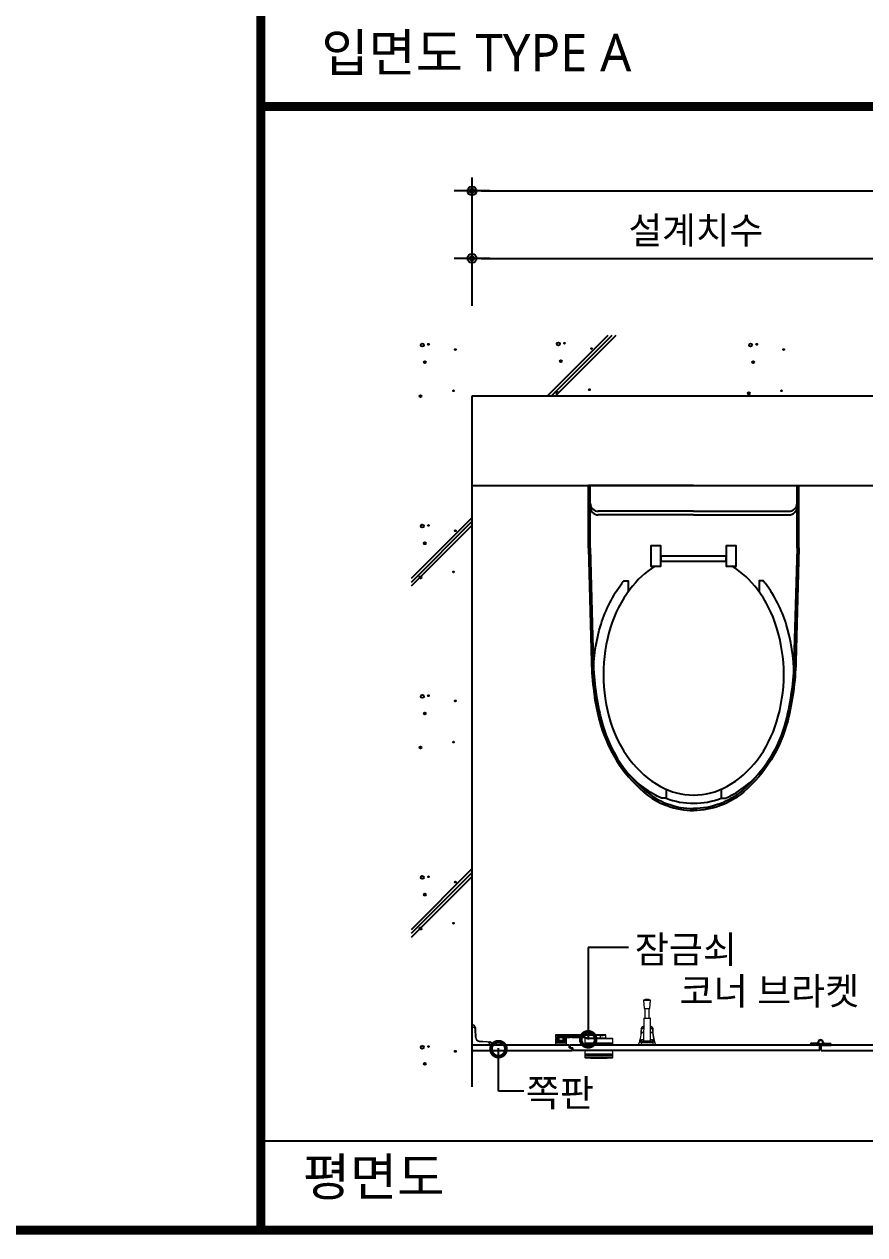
# Model space of a CAD drawing. Extents: x -256 to 8104, y -176 to 5714.
# Drawn here: x 2220 to 3159, y 2764 to 4116 of the extents above; entities that cross this region are included whole.
import ezdxf
from ezdxf.enums import TextEntityAlignment as Align

# ---------------------------------------------------------------- set-up
doc = ezdxf.new("R2010")
doc.units = 0
doc.header["$LTSCALE"] = 30
doc.layers.get('0').update_dxf_attribs({"linetype": 'CONTINUOUS'})
doc.layers.get('DEFPOINTS').update_dxf_attribs({"linetype": 'CONTINUOUS'})
for name, color, linetype in [('0_toilet', 6, 'CONTINUOUS'), ('DIM', 7, 'CONTINUOUS'), ('HAT', 8, 'CONTINUOUS'), ('TIT', 3, 'CONTINUOUS'), ('경첩', 4, 'CONTINUOUS'), ('문자', 3, 'CONTINUOUS'), ('부자재', 4, 'CONTINUOUS'), ('옷걸이', 4, 'CONTINUOUS'), ('잠금쇠(회전형)', 4, 'CONTINUOUS'), ('치수', 1, 'CONTINUOUS'), ('해치', 8, 'CONTINUOUS')]:
    doc.layers.add(name, color=color, linetype=linetype)
doc.styles.add('돋움', font='malgun.ttf')
doc.dimstyles.new('10', dxfattribs={"dimscale": 10, "dimtxt": 3, "dimasz": 1, "dimexe": 1.5, "dimexo": 2, "dimgap": 1, "dimtad": 1, "dimdec": 0, "dimlunit": 6, "dimtxsty": '돋움', "dimblk": 'DIMDOT', "dimcen": -1, "dimdle": 1.5, "dimclrt": 3, "dimazin": 3, "dimtfac": 1, "dimtdec": 0, "dimtix": 1, "dimtmove": 2, "dimatfit": 3, "dimldrblk": 'DIMDOT', "dimarcsym": 0})

# ---------------------------------------------------------------- blocks, each defined once
blk = doc.blocks.new('_DOTSMALL')
at = {"color": 0, "linetype": 'ByBlock', "const_width": 0.5}
blk.add_lwpolyline([(-0.0625, 0, 1), (0.0625, 0, 1)], format="xyb", close=True, dxfattribs=at)
blk = doc.blocks.new('A$C63EC304E')
at = {"layer": '치수', "color": 1, "xscale": 2.5, "yscale": 2.5, "zscale": 2.5, "rotation": 234.3098741996962}
blk.add_blockref('_DOTSMALL', (0.31, 0.31), dxfattribs=at)
blk = doc.blocks.new('A$C2BC9653E')
at = {"layer": '치수', "xscale": 0.3333333333333333, "yscale": 0.3333333333333333, "zscale": 0.3333333333333333}
blk.add_blockref('A$C63EC304E', (0, 0), dxfattribs=at)
blk = doc.blocks.new('A$C7FC71301')
at = {"layer": '치수', "rotation": 180}
blk.add_blockref('A$C2BC9653E', (0.208, 0.208), dxfattribs=at)
blk = doc.blocks.new('A$C4A20372B')
at = {"layer": '치수'}
blk.add_blockref('A$C7FC71301', (0, 0), dxfattribs=at)
blk = doc.blocks.new('A$C566469F5')
at = {"layer": '치수'}
blk.add_blockref('A$C4A20372B', (0, 0), dxfattribs=at)
blk = doc.blocks.new('A$C7E317CD4')
at = {"layer": '해치', "xscale": 2, "yscale": 2, "zscale": 2}
blk.add_blockref('A$C566469F5', (0, 0), dxfattribs=at)
blk = doc.blocks.new('A$C601D7F27')
at = {"layer": '치수'}
blk.add_blockref('A$C7E317CD4', (0, 0), dxfattribs=at)
blk = doc.blocks.new('A$C38802C08')
at = {"layer": '치수'}
blk.add_blockref('A$C601D7F27', (0, 0), dxfattribs=at)
blk = doc.blocks.new('DIMDOT')
at = {"linetype": 'Continuous'}
blk.add_line((-2, 0), (2, 0), dxfattribs=at)
for radius in [0.5, 0.25]:
    blk.add_circle((0, 0), radius, dxfattribs=at)
blk = doc.blocks.new('*D536')
at = {"layer": 'DEFPOINTS', "color": 0}
for p in [(202693.7, 4143.7), (201193.7, 3995.2), (202693.7, 3995.2)]:
    blk.add_point(p, dxfattribs=at)
at = {"layer": 'DIM', "color": 0, "lineweight": -2, "ltscale": 10}
for p, q in [((201193.7, 4015.2), (201193.7, 4158.7)), ((202693.7, 4015.2), (202693.7, 4158.7)), ((201203.7, 4143.7), (202683.7, 4143.7))]:
    blk.add_line(p, q, dxfattribs=at)
at = {"layer": 'DIM', "color": 0, "lineweight": -2, "xscale": 10, "yscale": 10, "zscale": 10, "rotation": 180}
blk.add_blockref('DIMDOT', (201193.7, 4143.7), dxfattribs=at)
at = {"layer": 'DIM', "color": 0, "lineweight": -2, "xscale": 10, "yscale": 10, "zscale": 10}
blk.add_blockref('DIMDOT', (202693.7, 4143.7), dxfattribs=at)
at = {"layer": 'DIM', "color": 3, "insert": (201943.7, 4173.3), "char_height": 30, "attachment_point": 5, "style": '돋움'}
blk.add_mtext('설계치수', dxfattribs=at)
blk = doc.blocks.new('*D538')
at = {"layer": 'DEFPOINTS', "color": 0}
for p in [(201693.7, 4068.3), (201193.7, 3995.2), (201693.7, 3995.2)]:
    blk.add_point(p, dxfattribs=at)
at = {"layer": 'DIM', "color": 0, "lineweight": -2, "ltscale": 10}
for p, q in [((201193.7, 4015.2), (201193.7, 4083.3)), ((201693.7, 4015.2), (201693.7, 4083.3)), ((201203.7, 4068.3), (201683.7, 4068.3))]:
    blk.add_line(p, q, dxfattribs=at)
at = {"layer": 'DIM', "color": 0, "lineweight": -2, "xscale": 10, "yscale": 10, "zscale": 10, "rotation": 180}
blk.add_blockref('DIMDOT', (201193.7, 4068.3), dxfattribs=at)
at = {"layer": 'DIM', "color": 0, "lineweight": -2, "xscale": 10, "yscale": 10, "zscale": 10}
blk.add_blockref('DIMDOT', (201693.7, 4068.3), dxfattribs=at)
at = {"layer": 'DIM', "color": 3, "insert": (201443.7, 4098), "char_height": 30, "attachment_point": 5, "style": '돋움'}
blk.add_mtext('설계치수', dxfattribs=at)
blk = doc.blocks.new('A$C10E41893')
at = {"layer": '부자재'}
for p, q in [((6.5, 0), (6.5, 196)), ((123.3, 196), (6.5, 196)), ((123.3, 192.5), (6.5, 192.5)), ((54.8, 0), (54.8, 177.5)), ((61.4, 0), (61.4, 177.5)), ((6.5, 0), (6.5, -196)), ((54.8, 0), (54.8, -177.5)), ((61.4, 0), (61.4, -177.5)), ((123.3, -192.5), (6.5, -192.5)), ((123.3, -196), (6.5, -196))]:
    blk.add_line(p, q, dxfattribs=at)
for points in [[(122.7, 196, -0.012538), (123.3, 196), (334.6, 190.3, -0.055395), (444.7, 175.1, -0.154276), (576.9, 93.3, -0.179504), (611.5, 0, -0.179504)], [(122.8, 192.5, -0.012538), (123.2, 192.5), (334.5, 186.8, -0.055395), (443.8, 171.7, -0.154276), (574.3, 91, -0.179504), (608, 0, -0.179504)], [(572, 51.4), (588.8, 51.4), (588.8, 59.6, 0.021185), (583.3, 70.7, 0.106084), (528.4, 133.7, 0.085733), (452.6, 172.4, 0.075373), (358.7, 186.6, 0.075373), (264.8, 172.4, 0.085733), (189, 133.7, 0.007337), (184.4, 130.1), (184.4, 122), (204.7, 122)], [(156.7, -72, 0.089162), (200.2, -118.7, 0.085733), (270.3, -154.5, 0.075373), (358.7, -167.9, 0.075373), (447.1, -154.5, 0.085733), (517.2, -118.7, 0.106084), (567, -61.6, 0.126931), (582.8, 0, 0.126931), (567, 61.6, 0.106084), (517.2, 118.7, 0.085733), (447.1, 154.5, 0.075373), (358.7, 167.9, 0.075373), (270.3, 154.5, 0.085733), (200.2, 118.7, 0.089162), (156.7, 72)], [(588.8, -51.4, 0.090214), (598.2, 0, 0.090214), (588.8, 51.4, 0.106084)], [(122.7, -196, 0.012538), (123.3, -196), (334.6, -190.3, 0.055395), (444.7, -175.1, 0.154276), (576.9, -93.3, 0.179504), (611.5, 0, 0.179504)], [(122.8, -192.5, 0.012538), (123.2, -192.5), (334.5, -186.8, 0.055395), (443.8, -171.7, 0.154276), (574.3, -91, 0.179504), (608, 0, 0.179504)], [(572, -51.4), (588.8, -51.4), (588.8, -59.6, -0.021185), (583.3, -70.7, -0.106084), (528.4, -133.7, -0.085733), (452.6, -172.4, -0.075373), (358.7, -186.6, -0.075373), (264.8, -172.4, -0.085733), (189, -133.7, -0.007337), (184.4, -130.1), (184.4, -122), (204.7, -122)]]:
    blk.add_lwpolyline(points, format="xyb", dxfattribs=at)
blk.add_lwpolyline([(138, -60.8), (119.3, -60.8), (119.3, -79.5), (156.7, -79.5), (156.7, -60.8), (138, -60.8), (147.3, -60.8), (147.3, 60.8), (138, 60.8), (156.7, 60.8), (156.7, 79.5), (119.3, 79.5), (119.3, 60.8), (138, 60.8), (138, -60.8), (119.3, -60.8)], dxfattribs=at)
for centre, start, end in [((39.8, 177.5), 0, 90), ((46.4, 177.5), 0, 90), ((39.8, -177.5), 270, 0), ((46.4, -177.5), 270, 0)]:
    blk.add_arc(centre, 15, start, end, dxfattribs=at)
blk = doc.blocks.new('BASIC_20', base_point=(198473.5, 213.7))
for p, q in [((201193.7, 3143), (201193.7, 3914.8)), ((201193.7, 3914.8), (202693.7, 3914.8)), ((201193.7, 3814.8), (202693.7, 3814.8))]:
    blk.add_line(p, q)
at = {"color": 8}
blk.add_line((200957.6, 3083), (202920.2, 3083), dxfattribs=at)
at = {"color": 8, "const_width": 10}
for points in [[(200957.6, 2983), (200957.6, 5752.1)], [(200957.6, 4237.9), (204305.4, 4237.9)], [(198520.9, 2983), (204305.4, 2983)]]:
    blk.add_lwpolyline(points, dxfattribs=at)
at = {"layer": '0_toilet'}
for p, q in [((201302.6, 3189.8), (201193.7, 3189.8)), ((201193.7, 3183.8), (201305.6, 3183.8)), ((201302.6, 3186.8), (201302.6, 3189.8)), ((201302.6, 3186.8), (201306.3, 3186.8)), ((201582.2, 3189.8), (201303.3, 3189.8)), ((201303.3, 3186.8), (201303.3, 3189.8)), ((201305.6, 3183.8), (201305.6, 3186.8)), ((201306.3, 3183.8), (201306.3, 3186.8)), ((201582.2, 3183.8), (201306.3, 3183.8)), ((201582.2, 3183.8), (201582.2, 3189.8)), ((201807.6, 3189.8), (201583.7, 3189.8)), ((201583.7, 3183.8), (201583.7, 3189.8)), ((201583.7, 3183.8), (201810.6, 3183.8))]:
    blk.add_line(p, q, dxfattribs=at)
at = {"layer": '경첩', "color": 4, "linetype": 'Continuous', "lineweight": 15}
for p, q in [((201193.7, 3212.3), (201194.8, 3212.3)), ((201193.7, 3212), (201193.7, 3212.3)), ((201193.7, 3209.9), (201193.7, 3212)), ((201194.8, 3212), (201193.7, 3212)), ((201194.9, 3209.9), (201193.7, 3209.9)), ((201193.7, 3209.8), (201195, 3209.8)), ((201193.7, 3209.5), (201193.7, 3209.8)), ((201195, 3209.5), (201193.7, 3209.5)), ((201193.7, 3209.5), (201193.7, 3191.3)), ((201194.8, 3212), (201194.8, 3212.3)), ((201194.9, 3209.8), (201194.9, 3209.9)), ((201195, 3209.8), (201195, 3209.5)), ((201197, 3208.6), (201196.9, 3210)), ((201197.5, 3198.6), (201197, 3207.5)), ((201197.2, 3210), (201197.3, 3207.5)), ((201197.4, 3209.5), (201197.2, 3209.4)), ((201197.5, 3208.9), (201197.2, 3208.7)), ((201197.3, 3207.5), (201197.7, 3198.6)), ((201197.6, 3206.2), (201197.4, 3206)), ((201197.6, 3205.6), (201197.4, 3205.3)), ((201197.7, 3205.2), (201197.4, 3205)), ((201197.5, 3208.9), (201197.6, 3206.2)), ((201197.7, 3204.6), (201197.5, 3204.3)), ((201197.7, 3204.2), (201197.5, 3204)), ((201197.7, 3205.2), (201197.7, 3204.6)), ((201197.7, 3204.2), (201197.8, 3201.3)), ((201197.8, 3201.3), (201197.6, 3201.1)), ((201197.8, 3201.3), (201197.6, 3201.1)), ((201197.9, 3200.9), (201197.6, 3200.7)), ((201197.9, 3200.7), (201197.6, 3200.4)), ((201197.9, 3199.8), (201197.7, 3199.5)), ((201197.9, 3199.7), (201197.7, 3199.4)), ((201197.9, 3199.3), (201197.7, 3199.1)), ((201197.9, 3199.2), (201197.7, 3199)), ((201197.8, 3201.3), (201197.9, 3200.9)), ((201198, 3198.3), (201197.8, 3198.1)), ((201198, 3198.1), (201197.8, 3197.9)), ((201197.9, 3200.7), (201197.9, 3199.8)), ((201197.9, 3199.8), (201197.9, 3199.7)), ((201197.9, 3199.7), (201197.9, 3199.3)), ((201197.9, 3199.3), (201197.9, 3199.2)), ((201197.9, 3199.2), (201198, 3198.6)), ((201197.9, 3197.5), (201198.1, 3197.7)), ((201198.1, 3197.7), (201197.9, 3197.5)), ((201198.2, 3197.2), (201198.1, 3197)), ((201198.4, 3196.8), (201198.2, 3196.6)), ((201198.5, 3196.6), (201198.3, 3196.4)), ((201198.8, 3196.1), (201198.6, 3195.9)), ((201198.9, 3195.9), (201198.8, 3195.7)), ((201200, 3194.9), (201199.9, 3194.7)), ((201200.2, 3194.7), (201200.1, 3194.6)), ((201200.7, 3194.5), (201200.5, 3194.3)), ((201201, 3194.4), (201200.8, 3194.2)), ((201201.5, 3194.2), (201201.3, 3194)), ((201202.5, 3194.1), (201202.7, 3194)), ((201202.7, 3194), (201202.5, 3193.8)), ((201202.5, 3193.8), (201211.5, 3193.4)), ((201211.4, 3193.1), (201202.5, 3193.6)), ((201202.7, 3194), (201204.1, 3194)), ((201204.1, 3194), (201203.8, 3193.7)), ((201204.8, 3193.9), (201204.5, 3193.7)), ((201205.1, 3193.9), (201204.9, 3193.7)), ((201205.8, 3193.9), (201205.5, 3193.7)), ((201205.8, 3193.9), (201208.5, 3193.8)), ((201208.5, 3193.8), (201208.2, 3193.5)), ((201209.1, 3193.7), (201208.9, 3193.5)), ((201209.5, 3193.7), (201209.2, 3193.5)), ((201210.2, 3193.7), (201209.9, 3193.5)), ((201210.2, 3193.7), (201213.4, 3193.5)), ((201211.5, 3193.4), (201214, 3193.3)), ((201213.9, 3193), (201212.5, 3193.1)), ((201213.5, 3193.5), (201213.3, 3193.3)), ((201213.5, 3193.5), (201213.4, 3193.5)), ((201213.4, 3189.8), (201213.4, 3191)), ((201213.7, 3191), (201213.4, 3191)), ((201213.8, 3191), (201213.7, 3191)), ((201213.7, 3191), (201213.7, 3189.8)), ((201213.8, 3189.8), (201213.8, 3191)), ((201215.9, 3189.8), (201215.9, 3190.9)), ((201215.9, 3190.9), (201216.2, 3190.9)), ((201216.2, 3190.9), (201216.2, 3189.8)), ((201195.2, 3189.8), (201213.4, 3189.8)), ((201213.7, 3189.8), (201213.4, 3189.8)), ((201215.9, 3189.8), (201213.8, 3189.8)), ((201216.2, 3189.8), (201215.9, 3189.8))]:
    blk.add_line(p, q, dxfattribs=at)
at = {"layer": '경첩', "color": 4, "linetype": 'Continuous', "lineweight": 15, "flags": 128}
for points in [[(201196.9, 3210), (201197, 3210), (201197, 3210), (201197.1, 3210), (201197.1, 3210), (201197.1, 3210), (201197.2, 3210), (201197.2, 3210), (201197.2, 3210)], [(201197.3, 3207.5), (201197.3, 3207.5), (201197.3, 3207.5), (201197.3, 3207.5), (201197.2, 3207.5), (201197.2, 3207.5), (201197.1, 3207.5), (201197.1, 3207.5), (201197, 3207.5)], [(201197.5, 3209.5), (201197.4, 3209.5), (201197.4, 3209.5), (201197.4, 3209.5), (201197.4, 3209.5), (201197.4, 3209.5), (201197.4, 3209.5), (201197.4, 3209.5), (201197.4, 3209.5)], [(201197.5, 3209.5), (201197.5, 3209.3), (201197.5, 3209.2), (201197.5, 3209.1), (201197.5, 3208.9)], [(201197.6, 3206.2), (201197.6, 3206.1), (201197.6, 3206), (201197.6, 3205.9), (201197.6, 3205.8), (201197.6, 3205.7), (201197.6, 3205.6), (201197.6, 3205.6), (201197.6, 3205.6)], [(201197.7, 3198.6), (201197.7, 3198.6), (201197.7, 3198.6), (201197.7, 3198.6), (201197.6, 3198.6), (201197.6, 3198.6), (201197.6, 3198.6), (201197.5, 3198.6), (201197.5, 3198.6)], [(201197.8, 3201.3), (201197.8, 3201.3), (201197.8, 3201.3)], [(201197.9, 3200.9), (201197.9, 3200.8), (201197.9, 3200.8), (201197.9, 3200.7)], [(201198, 3198.3), (201198, 3198.1), (201198, 3198.1)], [(201198.1, 3197.7), (201198.1, 3197.7), (201198.1, 3197.7)], [(201202.5, 3193.8), (201202.5, 3193.8), (201202.5, 3193.8), (201202.5, 3193.8), (201202.5, 3193.7), (201202.5, 3193.7), (201202.5, 3193.6), (201202.5, 3193.6), (201202.5, 3193.6)], [(201204.1, 3194), (201204.2, 3194), (201204.3, 3194), (201204.5, 3194), (201204.6, 3194), (201204.6, 3194), (201204.7, 3193.9), (201204.7, 3193.9), (201204.8, 3193.9)], [(201205.1, 3193.9), (201205.1, 3193.9), (201205.1, 3193.9), (201205.2, 3193.9), (201205.3, 3193.9), (201205.4, 3193.9), (201205.5, 3193.9), (201205.6, 3193.9), (201205.8, 3193.9)], [(201208.5, 3193.8), (201208.6, 3193.8), (201208.7, 3193.8), (201208.8, 3193.8), (201208.9, 3193.8), (201209, 3193.7), (201209.1, 3193.7), (201209.1, 3193.7), (201209.1, 3193.7), (201209.1, 3193.7)], [(201209.5, 3193.7), (201209.5, 3193.7), (201209.5, 3193.7), (201209.6, 3193.7), (201209.7, 3193.7), (201209.8, 3193.7), (201209.9, 3193.7), (201210, 3193.7), (201210.2, 3193.7)], [(201211.5, 3193.4), (201211.5, 3193.4), (201211.5, 3193.4), (201211.5, 3193.3), (201211.5, 3193.3), (201211.4, 3193.3), (201211.4, 3193.2), (201211.4, 3193.2), (201211.4, 3193.1)], [(201213.9, 3193), (201213.9, 3193.1), (201213.9, 3193.1), (201213.9, 3193.2), (201214, 3193.2), (201214, 3193.2), (201214, 3193.2), (201214, 3193.3), (201214, 3193.3)]]:
    blk.add_lwpolyline(points, dxfattribs=at)
at = {"layer": '경첩', "color": 4, "linetype": 'Continuous', "lineweight": 15}
for centre, radius, start, end in [((201194.8, 3209.9), 2.35, 2.6983, 90), ((201194.8, 3209.9), 2.1, 2.6983, 90), ((201195, 3207.4), 2.35, 2.6983, 90), ((201195, 3207.4), 2.1, 2.6983, 90), ((201195.2, 3191.3), 1.5, 180, 270), ((201202.7, 3198.8), 5.25, 182.6983, 267.3017), ((201202.7, 3198.8), 5, 182.6983, 267.3017), ((201202.7, 3198.8), 4.75, 182.6983, 185.9088), ((201202.7, 3198.8), 4.75, 188.6056, 193.1623), ((201202.7, 3198.8), 4.75, 193.2431, 199.766), ((201202.7, 3198.8), 4.75, 199.766, 204.9948), ((201202.7, 3198.8), 4.75, 208.1736, 214.3849), ((201202.7, 3198.8), 4.75, 214.3855, 217.4388), ((201202.7, 3198.8), 4.75, 217.4392, 235.6151), ((201202.7, 3198.8), 4.75, 235.6142, 238.7009), ((201202.7, 3198.8), 4.75, 238.7002, 245.0052), ((201202.7, 3198.8), 4.75, 248.2494, 255.0002), ((201202.7, 3198.8), 4.75, 255, 267.3017), ((201211.3, 3191), 2.1, 0, 87.3017), ((201211.3, 3191), 2.35, 0, 87.3017), ((201213.8, 3190.9), 2.1, 0, 87.3017), ((201213.8, 3190.9), 2.35, 0, 87.3017)]:
    blk.add_arc(centre, radius, start, end, dxfattribs=at)
at = {"layer": '부자재'}
for p, q in [((201571.5, 3190.7), (201571.5, 3189.8)), ((201579.2, 3191.9), (201572, 3191.4)), ((201572.8, 3190.9), (201572.8, 3189.8)), ((201586, 3191.9), (201594.1, 3191.4)), ((201593.4, 3190.9), (201593.4, 3189.8)), ((201594.7, 3190.7), (201594.7, 3189.8)), ((201582.2, 3189.8), (201571.5, 3189.8)), ((201583, 3190.3), (201583, 3189.5)), ((201583.2, 3189.5), (201583, 3189.5)), ((201583.2, 3190.3), (201583.2, 3189.5)), ((201583.7, 3189.8), (201594.7, 3189.8)), ((201583.7, 3189.8), (201583.7, 3189.8))]:
    blk.add_line(p, q, dxfattribs=at)
at = {"layer": '부자재', "color": 1}
blk.add_circle((201583.1, 3193), 2.34, dxfattribs=at)
at = {"layer": '부자재'}
for centre, radius, start, end in [((201572.2, 3190.7), 0.7, 101.7765, 181.6712), ((201573.6, 3190.6), 0.884, 113.4077, 164.5497), ((201579.2, 3193.2), 1.29, 272.9231, 352.4724), ((201583.1, 3193), 2.62, 270, 180), ((201583.4, 3188.8), 1.65, 102.5267, 141.5475), ((201582.7, 3188.8), 1.65, 43.1003, 77.4733), ((201583.2, 3192.6), 2.86, 280.084, 345.9792), ((201587, 3193.2), 1.29, 187.5276, 267.0769), ((201592.6, 3190.6), 0.884, 15.4503, 67.3004), ((201594, 3190.7), 0.7, 358.3288, 78.2235)]:
    blk.add_arc(centre, radius, start, end, dxfattribs=at)
at = {"layer": '옷걸이', "lineweight": 15}
for p, q in [((201385.2, 3240.1), (201385.9, 3230.6)), ((201385.2, 3240.1), (201393.2, 3240.1)), ((201392.4, 3230.6), (201393.2, 3240.1)), ((201385.4, 3219.5), (201385.2, 3194.3)), ((201392.9, 3219.5), (201385.4, 3219.5)), ((201385.7, 3219.8), (201389.2, 3219.8)), ((201385.9, 3230.6), (201392.4, 3230.6)), ((201386.7, 3230.6), (201386.7, 3219.8)), ((201389.2, 3219.8), (201392.7, 3219.8)), ((201391.7, 3219.8), (201391.7, 3230.6)), ((201393.2, 3194.3), (201392.9, 3219.5)), ((201382.9, 3204.1), (201385.3, 3204.1)), ((201385.4, 3210.4), (201385.3, 3210.4)), ((201385.3, 3210.4), (201385.3, 3210.3)), ((201385.4, 3210.3), (201385.3, 3210.3)), ((201385.3, 3208.8), (201385.3, 3208.4)), ((201385.3, 3208.8), (201385.4, 3208.8)), ((201385.3, 3208.4), (201385.3, 3208.4)), ((201393.1, 3210.4), (201393, 3210.4)), ((201393.1, 3210.3), (201393, 3210.3)), ((201393, 3208.8), (201393.1, 3208.8)), ((201393.1, 3208.4), (201393, 3208.4)), ((201393.1, 3210.4), (201393.1, 3210.3)), ((201393.1, 3208.8), (201393.1, 3208.4)), ((201393.1, 3204.1), (201395.5, 3204.1)), ((201379.7, 3189.8), (201380.5, 3192.3)), ((201380.5, 3192.3), (201380.5, 3192.4)), ((201380.5, 3192.3), (201380.5, 3192.3)), ((201381.5, 3193.1), (201381.4, 3193.1)), ((201382.9, 3195.2), (201381.5, 3195.2)), ((201382.9, 3195.2), (201381.5, 3195.2)), ((201381.5, 3193), (201381.5, 3193)), ((201396.9, 3193), (201381.5, 3193)), ((201382.9, 3192.3), (201382.1, 3189.8)), ((201385.3, 3203.3), (201382.9, 3203.3)), ((201382.9, 3194.6), (201382.9, 3195.2)), ((201382.9, 3192.3), (201382.9, 3193)), ((201382.9, 3193), (201395.5, 3193)), ((201395.5, 3192.3), (201382.9, 3192.3)), ((201394, 3194.3), (201384.4, 3194.3)), ((201395.5, 3203.3), (201393.1, 3203.3)), ((201395.4, 3195.2), (201395.5, 3194.6)), ((201396.9, 3195.2), (201395.5, 3195.2)), ((201396.9, 3195.2), (201395.5, 3195.2)), ((201395.5, 3192.3), (201395.5, 3193)), ((201396.3, 3189.8), (201395.5, 3192.3)), ((201397, 3193.1), (201396.9, 3193.1)), ((201397, 3193.1), (201396.9, 3193.1)), ((201396.9, 3193), (201396.9, 3193)), ((201397.8, 3192.4), (201397.8, 3192.3)), ((201397.8, 3192.3), (201397.9, 3192.3)), ((201397.9, 3192.3), (201398.7, 3189.8)), ((201382.1, 3189.8), (201379.7, 3189.8)), ((201396.3, 3189.8), (201382.1, 3189.8)), ((201398.7, 3189.8), (201396.3, 3189.8))]:
    blk.add_line(p, q, dxfattribs=at)
at = {"layer": '옷걸이', "lineweight": 15, "flags": 128}
for points in [[(201385.3, 3210.4), (201385.2, 3210.4), (201384.9, 3210.4), (201384.6, 3210.3), (201384.2, 3210.3), (201383.9, 3210.2), (201383.7, 3210), (201383.4, 3209.9), (201383.2, 3209.7), (201383, 3209.5), (201382.9, 3209.3), (201382.8, 3209), (201382.8, 3208.8), (201382.8, 3208.8)], [(201385.3, 3210.3), (201384.8, 3210.3), (201384.4, 3210.2), (201384.1, 3210.1), (201383.7, 3210), (201383.4, 3209.8), (201383.1, 3209.6), (201383, 3209.3), (201382.8, 3209.1), (201382.8, 3208.7), (201382.8, 3208.7)], [(201382.8, 3207.2), (201382.8, 3207.5), (201382.9, 3207.7), (201383.1, 3208), (201383.3, 3208.2), (201383.6, 3208.4), (201384, 3208.5), (201384.3, 3208.7), (201384.7, 3208.7), (201385.3, 3208.8)], [(201385.3, 3208.4), (201384.8, 3208.4), (201384.4, 3208.3), (201384.1, 3208.2), (201383.8, 3208.1), (201383.5, 3207.9), (201383.3, 3207.7), (201383.2, 3207.5), (201383.1, 3207.2), (201383, 3207)], [(201395.6, 3208.7), (201395.6, 3208.7), (201395.6, 3208.9), (201395.5, 3209.2), (201395.4, 3209.4), (201395.3, 3209.6), (201395.1, 3209.8), (201394.9, 3209.9), (201394.6, 3210.1), (201394.3, 3210.2), (201394, 3210.3), (201393.7, 3210.4), (201393.4, 3210.4), (201393.1, 3210.4)], [(201395.6, 3208.7), (201395.6, 3209), (201395.5, 3209.2), (201395.3, 3209.5), (201395.1, 3209.7), (201394.8, 3209.9), (201394.5, 3210.1), (201394.1, 3210.2), (201393.7, 3210.3), (201393.2, 3210.3), (201393.1, 3210.3)], [(201393.1, 3208.8), (201393.5, 3208.8), (201393.9, 3208.7), (201394.3, 3208.6), (201394.7, 3208.4), (201395, 3208.2), (201395.2, 3208), (201395.4, 3207.8), (201395.6, 3207.5), (201395.6, 3207.2)], [(201395.4, 3207), (201395.3, 3207.3), (201395.2, 3207.5), (201395, 3207.8), (201394.8, 3208), (201394.5, 3208.1), (201394.2, 3208.3), (201393.9, 3208.4), (201393.5, 3208.4), (201393.1, 3208.4)], [(201381.3, 3195), (201381.3, 3195), (201381.3, 3195)], [(201381.5, 3193.1), (201381.4, 3193.1), (201381.4, 3193.1)], [(201381.5, 3195.2), (201381.5, 3195.2), (201381.5, 3195.2)], [(201381.5, 3193.1), (201381.5, 3193.1), (201381.5, 3193)], [(201381.5, 3193.1), (201381.5, 3193.1), (201381.5, 3193.1)], [(201382.6, 3203.3), (201382.6, 3203.3), (201382.6, 3203.3), (201382.7, 3203.3), (201382.7, 3203.3), (201382.7, 3203.3), (201382.8, 3203.3), (201382.8, 3203.3), (201382.9, 3203.3)], [(201383.7, 3193.1), (201383.3, 3193.1), (201383, 3193.1), (201383, 3193.1), (201383.1, 3193.2), (201383.3, 3193.2), (201383.5, 3193.2)], [(201385.2, 3195.6), (201384.6, 3195.5), (201383.4, 3195.5)], [(201395, 3195.5), (201393.4, 3195.6), (201393.2, 3195.6)], [(201394.9, 3193.2), (201395.2, 3193.2), (201395.4, 3193.2), (201395.4, 3193.1), (201395.2, 3193.1), (201394.9, 3193.1), (201394.4, 3193.1)], [(201395.8, 3203.3), (201395.8, 3203.3), (201395.8, 3203.3), (201395.7, 3203.3), (201395.7, 3203.3), (201395.7, 3203.3), (201395.6, 3203.3), (201395.6, 3203.3), (201395.5, 3203.3)], [(201396.9, 3193), (201396.9, 3193.1), (201396.9, 3193.1)], [(201396.9, 3193.1), (201396.9, 3193.1), (201396.9, 3193.1)]]:
    blk.add_lwpolyline(points, dxfattribs=at)
at = {"layer": '옷걸이', "lineweight": 15}
for centre, radius, start, end in [((201389.2, 3229.8), 11, 68.7607, 111.2393), ((201385.7, 3219.5), 0.25, 90, 179.5), ((201392.7, 3219.5), 0.25, 0.5, 90), ((201330, 3207.5), 52.8, 355.4136, 356.451), ((201330, 3207.5), 52.8, 356.4511, 359.6096), ((201382.9, 3204.3), 0.23, 185.4574, 275.1888), ((201330, 3207.5), 52.8, 359.6096, 1.2369), ((201383, 3207.2), 0.227, 188.2087, 276.392), ((201330, 3207.4), 53, 356.4511, 359.6096), ((201349, 3206.7), 34.1, 354.2736, 355.5668), ((201330, 3209.2), 55.3, 359.6189, 1.2073), ((201448.4, 3209.2), 55.3, 178.7927, 180.3811), ((201395.4, 3207.2), 0.227, 263.608, 351.7913), ((201448.4, 3207.4), 53, 180.3904, 183.5489), ((201395.5, 3204.3), 0.23, 264.8112, 354.5426), ((201429.4, 3206.7), 34.1, 184.4333, 185.7264), ((201448.4, 3207.5), 52.8, 178.7631, 180.3904), ((201448.4, 3207.5), 52.8, 180.3904, 183.5489), ((201448.4, 3207.5), 52.8, 183.5489, 184.5865), ((201331.3, 3207.2), 51.5, 343.2376, 346.2577), ((201381.6, 3192), 1.17, 101.397, 160.6752), ((201381.5, 3192), 1, 89.9937, 161.8081), ((201331.6, 3207.4), 51.3, 343.5226, 346.2377), ((201330, 3207.5), 52.8, 346.2317, 355.4136), ((201381.5, 3194.9), 0.25, 90.2728, 166.2395), ((201381.5, 3194.9), 0.247, 89.2585, 165.9158), ((201381, 3195.3), 2.24, 284.8265, 3.5932), ((201381.1, 3194.9), 1.81, 282.0607, 352.5143), ((201330, 3207.5), 53, 346.5097, 355.4136), ((201383.2, 3195.2), 0.248, 89.5881, 179.723), ((201383.3, 3195.1), 0.376, 79.9393, 150.5456), ((201383.3, 3195.2), 0.307, 84.7786, 118.9817), ((201383, 3194.6), 1.43, 284.1057, 346.9245), ((201389.3, 3594.2), 401.1, 269.1968, 270.7316), ((201395.4, 3194.6), 1.44, 193.1186, 255.9655), ((201395.1, 3195.1), 0.4, 32.0092, 97.8083), ((201395.1, 3195.2), 0.271, 58.6344, 97.6053), ((201397.4, 3195.3), 2.24, 176.3909, 255.1894), ((201395.2, 3195.2), 0.248, 0.277, 90.4119), ((201448.4, 3207.5), 53, 184.5864, 193.4903), ((201397.3, 3194.9), 1.8, 186.7864, 258.2605), ((201448.4, 3207.5), 52.8, 184.5864, 193.7683), ((201396.9, 3194.9), 0.25, 13.7617, 89.4531), ((201396.9, 3194.9), 0.247, 14.0842, 90.7415), ((201446.6, 3207.3), 51.2, 193.7584, 196.469), ((201396.9, 3192), 1, 18.1919, 90.0063), ((201396.8, 3192), 1.16, 19.2937, 79.3942), ((201447.4, 3207.3), 51.7, 193.7493, 196.7564)]:
    blk.add_arc(centre, radius, start, end, dxfattribs=at)
at = {"layer": '잠금쇠(회전형)', "linetype": 'Continuous', "lineweight": 15}
for p, q in [((201286.8, 3200.9), (201286.8, 3198.4)), ((201286.8, 3198.4), (201290.1, 3198.4)), ((201286.8, 3196.8), (201286.8, 3189.8)), ((201287.2, 3196.8), (201286.8, 3196.8)), ((201287.2, 3191.8), (201287.2, 3196.8)), ((201287.2, 3196.8), (201287.7, 3196.8)), ((201298.9, 3191.8), (201287.2, 3191.8)), ((201289.2, 3201.4), (201287.3, 3201.4)), ((201287.3, 3197.3), (201287.7, 3197.3)), ((201287.7, 3196.8), (201287.7, 3197.3)), ((201287.7, 3197.3), (201289.6, 3197.3)), ((201287.7, 3196.8), (201287.7, 3192.2)), ((201289.6, 3196.8), (201287.7, 3196.8)), ((201287.7, 3192.2), (201287.8, 3192.3)), ((201287.8, 3196.3), (201289.6, 3196.3)), ((201287.8, 3192.3), (201287.8, 3196.3)), ((201288.3, 3195.8), (201287.8, 3196.3)), ((201287.8, 3192.3), (201287.9, 3192.3)), ((201287.9, 3192.3), (201298.2, 3192.3)), ((201288.3, 3195.8), (201288.3, 3192.3)), ((201289.6, 3195.8), (201288.3, 3195.8)), ((201288.8, 3194.8), (201288.8, 3193.3)), ((201296, 3194.8), (201288.8, 3194.8)), ((201288.8, 3193.3), (201296, 3193.3)), ((201289.1, 3195), (201295.8, 3195)), ((201295.8, 3193), (201289.1, 3193)), ((201289.6, 3196.8), (201289.6, 3197.3)), ((201289.6, 3197.3), (201290.6, 3197.3)), ((201289.6, 3196.3), (201289.6, 3196.8)), ((201290.1, 3196.8), (201289.6, 3196.8)), ((201289.6, 3196.3), (201289.6, 3195.8)), ((201289.6, 3196.3), (201290.1, 3196.3)), ((201290.6, 3195.8), (201289.6, 3195.8)), ((201290.1, 3198.4), (201290.1, 3198.4)), ((201290.1, 3196.8), (201290.1, 3196.3)), ((201290.6, 3196.8), (201290.1, 3196.8)), ((201290.1, 3196.3), (201290.6, 3196.3)), ((201290.6, 3197.9), (201290.6, 3195)), ((201315.6, 3201.2), (201293.1, 3201.2)), ((201315.6, 3201.2), (201293.1, 3201.2)), ((201293.1, 3201.2), (201293.1, 3201.2)), ((201293.1, 3200.9), (201337.1, 3200.9)), ((201293.1, 3200.4), (201293.1, 3200.9)), ((201293.1, 3200.4), (201293.1, 3198.9)), ((201337.1, 3200.4), (201293.1, 3200.4)), ((201319.5, 3198.9), (201293.1, 3198.9)), ((201295.6, 3195), (201295.6, 3197.9)), ((201295.6, 3197.3), (201296.6, 3197.3)), ((201296.1, 3196.8), (201295.6, 3196.8)), ((201295.6, 3196.3), (201296.1, 3196.3)), ((201296.6, 3195.8), (201295.6, 3195.8)), ((201295.8, 3195), (201297.1, 3195)), ((201297.1, 3193), (201295.8, 3193)), ((201297.3, 3194.8), (201296, 3194.8)), ((201296, 3193.3), (201297.3, 3193.3)), ((201296.1, 3198.4), (201303.3, 3198.4)), ((201296.6, 3196.8), (201296.1, 3196.8)), ((201296.1, 3196.3), (201296.1, 3196.8)), ((201296.1, 3196.3), (201296.6, 3196.3)), ((201296.6, 3197.3), (201296.6, 3196.8)), ((201296.6, 3197.3), (201298.4, 3197.3)), ((201298.4, 3196.8), (201296.6, 3196.8)), ((201296.6, 3196.8), (201296.6, 3196.3)), ((201296.6, 3196.3), (201298.3, 3196.3)), ((201296.6, 3196.3), (201296.6, 3195.8)), ((201297.8, 3195.8), (201296.6, 3195.8)), ((201297.3, 3193.3), (201297.3, 3194.8)), ((201298.3, 3196.3), (201297.8, 3195.8)), ((201297.8, 3192.3), (201297.8, 3195.8)), ((201298.2, 3192.3), (201298.3, 3192.3)), ((201298.3, 3196.3), (201298.3, 3192.3)), ((201298.3, 3192.3), (201298.4, 3192.2)), ((201298.4, 3197.3), (201298.4, 3196.8)), ((201298.4, 3197.3), (201298.8, 3197.3)), ((201298.4, 3192.2), (201298.4, 3196.8)), ((201298.4, 3196.8), (201298.9, 3196.8)), ((201298.9, 3196.8), (201298.9, 3191.8)), ((201299.3, 3196.8), (201298.9, 3196.8)), ((201299.3, 3189.8), (201299.3, 3196.8)), ((201305.3, 3198.4), (201318.3, 3198.4)), ((201315.6, 3201.2), (201315.6, 3201.2)), ((201318.3, 3198.4), (201318.3, 3198.4)), ((201342.8, 3201.4), (201319.5, 3201.4)), ((201319.8, 3196.8), (201319.8, 3191.9)), ((201350.8, 3191.9), (201319.8, 3191.9)), ((201319.8, 3191.8), (201319.8, 3190)), ((201319.8, 3191.8), (201350.8, 3191.8)), ((201321.1, 3197.4), (201321.1, 3197.6)), ((201350.8, 3196.9), (201321.3, 3196.9)), ((201321.9, 3197.4), (201321.9, 3197.9)), ((201321.9, 3197.9), (201337.1, 3197.9)), ((201321.9, 3197.4), (201350.3, 3197.4)), ((201327.6, 3191.9), (201327.6, 3191.8)), ((201337.1, 3200.9), (201337.1, 3200.4)), ((201337.1, 3197.9), (201337.1, 3200.4)), ((201337.1, 3197.4), (201337.1, 3197.9)), ((201337.1, 3197.9), (201343.3, 3197.9)), ((201343.1, 3191.8), (201343.1, 3191.9)), ((201343.3, 3197.9), (201343.3, 3200.9)), ((201347.7, 3191.8), (201347.7, 3191.9)), ((201349.8, 3191.8), (201349.8, 3191.9)), ((201349.8, 3191.8), (201349.8, 3191.9)), ((201350.8, 3191.9), (201350.8, 3196.9)), ((201350.8, 3190), (201350.8, 3191.8)), ((201286.8, 3189.8), (201299.3, 3189.8)), ((201319.6, 3179.8), (201319.6, 3178.8)), ((201351.1, 3179.8), (201319.6, 3179.8)), ((201351.1, 3178.8), (201319.6, 3178.8)), ((201319.6, 3177.8), (201319.6, 3176.2)), ((201351.1, 3177.8), (201319.6, 3177.8)), ((201319.8, 3190), (201350.8, 3190)), ((201350.6, 3189.8), (201320.1, 3189.8)), ((201350.6, 3178.3), (201320.1, 3178.3)), ((201350.6, 3178.3), (201320.1, 3178.3)), ((201350.4, 3183.7), (201320.3, 3183.7)), ((201320.4, 3183.8), (201335.3, 3183.8)), ((201335.3, 3183.8), (201350.2, 3183.8)), ((201351.1, 3178.8), (201351.1, 3179.8)), ((201351.1, 3176.2), (201351.1, 3177.8)), ((201319.6, 3176.2), (201335.3, 3176.2)), ((201335.3, 3175.7), (201320, 3175.7)), ((201323.2, 3175.5), (201347.4, 3175.5)), ((201323.2, 3175.5), (201335.3, 3175.5)), ((201347.2, 3175.4), (201323.5, 3175.4)), ((201329.7, 3175.3), (201340.9, 3175.3)), ((201329.7, 3175.3), (201329.7, 3175.3)), ((201332.6, 3175.2), (201332.6, 3175.3)), ((201333.1, 3175), (201337.5, 3175)), ((201333.1, 3175), (201337.5, 3175)), ((201333.5, 3175.3), (201333.5, 3175.2)), ((201333.5, 3175.2), (201337.1, 3175.2)), ((201337.1, 3175), (201333.6, 3175)), ((201335.3, 3176.2), (201351.1, 3176.2)), ((201350.6, 3175.7), (201335.3, 3175.7)), ((201335.3, 3175.5), (201347.5, 3175.5)), ((201337.1, 3175.2), (201337.1, 3175.3)), ((201338, 3175.3), (201338, 3175.2)), ((201340.9, 3175.3), (201341.1, 3175.3))]:
    blk.add_line(p, q, dxfattribs=at)
at = {"layer": '잠금쇠(회전형)', "linetype": 'Continuous', "lineweight": 15, "flags": 128}
for points in [[(201293.1, 3201.2), (201292.4, 3201.2), (201291.8, 3201.2), (201291.2, 3201.2), (201290.6, 3201.3), (201290.1, 3201.3), (201289.7, 3201.3), (201289.4, 3201.3), (201289.2, 3201.4), (201289.2, 3201.4), (201289.2, 3201.4)], [(201329.6, 3175.2), (201329.5, 3175.2), (201329.4, 3175.3), (201329.4, 3175.3), (201329.5, 3175.3), (201329.7, 3175.3)], [(201333.6, 3175), (201333.6, 3175), (201333.5, 3175.1), (201333.5, 3175.1), (201333.5, 3175.1), (201333.5, 3175.1), (201333.5, 3175.1), (201333.5, 3175.1), (201333.5, 3175.2)], [(201337.1, 3175), (201337.1, 3175), (201337.1, 3175.1), (201337.1, 3175.1), (201337.1, 3175.1), (201337.1, 3175.1), (201337.1, 3175.1), (201337.1, 3175.1), (201337.1, 3175.2)], [(201341.1, 3175.3), (201341.1, 3175.3), (201341.2, 3175.3), (201341.3, 3175.3), (201341.2, 3175.2), (201341, 3175.2)]]:
    blk.add_lwpolyline(points, dxfattribs=at)
at = {"layer": '잠금쇠(회전형)', "linetype": 'Continuous', "lineweight": 15}
for centre, radius, start, end in [((201287.3, 3200.9), 0.5, 90, 180), ((201293.1, 3246.8), 46.4, 262.2082, 269.9516), ((201293.1, 3158.9), 39.9, 90.0704, 99.0775), ((201287.3, 3196.8), 0.5, 90, 180), ((201287.7, 3196.8), 0.485, 91.9622, 181.8362), ((201288, 3191.5), 0.816, 110.8265, 158.264), ((201293.1, 3239.8), 38.9, 261.4299, 269.9411), ((201289.1, 3194.8), 0.25, 90, 180), ((201289.1, 3193.3), 0.25, 180, 270), ((201289.6, 3196.8), 0.5, 0, 90), ((201289.6, 3196.3), 0.5, 270, 0), ((201293.1, 3158.1), 40.4, 85.7371, 94.238), ((201290.1, 3197.9), 0.5, 0.4364, 88.0475), ((201293.1, 3170.3), 27.7, 84.8219, 95.1479), ((201296.1, 3197.9), 0.5, 89.9688, 179.9724), ((201296.6, 3196.8), 0.5, 90, 180), ((201296.6, 3196.3), 0.5, 180, 270), ((201297.1, 3194.8), 0.25, 0, 90), ((201297.1, 3193.3), 0.25, 270, 0), ((201298.4, 3196.8), 0.485, 358.1638, 88.0378), ((201298.2, 3191.5), 0.816, 21.736, 69.1735), ((201298.8, 3196.8), 0.5, 0, 90), ((201304.3, 3159.1), 39.3, 88.5426, 91.4397), ((201315.6, 3240.8), 39.6, 270.014, 275.6703), ((201310.8, 3219.4), 22.3, 289.4853, 292.988), ((201318.3, 3196.8), 1.56, 359.595, 89.9503), ((201319.6, 3197.3), 1.54, 8.6008, 92.9035), ((201341.8, 3149.1), 52.5, 113.1385, 114.7084), ((201321.9, 3196.7), 1.18, 89.4884, 132.259), ((201322.8, 3197.5), 1.69, 184.5827, 202.3275), ((201321.8, 3196.8), 0.588, 82.6337, 171.8516), ((201337, 3239.7), 38.8, 270.0516, 278.5774), ((201337, 3246.8), 46.3, 270.0429, 277.7974), ((201342.8, 3200.9), 0.5, 0, 90), ((201343.8, 3197.9), 0.5, 180, 270), ((201350.3, 3196.9), 0.5, 0, 90), ((201330.6, 3179.8), 11, 159.2996, 180), ((201319.6, 3178.3), 0.5, 0, 90), ((201319.6, 3178.3), 0.5, 270, 0), ((201320.1, 3190), 0.25, 180, 270), ((201320.4, 3183.6), 0.15, 90, 159.2996), ((201350.2, 3183.6), 0.15, 20.7004, 90), ((201340, 3179.8), 11, 0, 20.7004), ((201350.6, 3190), 0.25, 270, 0), ((201351.1, 3178.3), 0.5, 90, 180), ((201351.1, 3178.3), 0.5, 180, 270), ((201320.1, 3176.2), 0.5, 180, 264.5584), ((201335.3, 3336.3), 161.3, 264.5584, 265.686), ((201323.2, 3175.6), 0.125, 265.686, 270), ((201323.5, 3175.6), 0.125, 235.4626, 265.7969), ((201335.3, 3336.5), 161.5, 265.7969, 269.2276), ((201329.6, 3173.5), 1.78, 88.6382, 96.0273), ((201335.6, 3255.9), 80.9, 265.7789, 267.8287), ((201335.7, 3256), 80.8, 266.5383, 267.829), ((201332.5, 3175.2), 0.114, 281.5317, 6.6087), ((201333.6, 3205.8), 30.7, 268.0585, 270.0013), ((201333.5, 3197.7), 22.6, 267.7351, 270.0014), ((201337.1, 3197.5), 22.4, 269.9881, 272.2754), ((201337.1, 3205.5), 30.5, 269.9897, 271.9505), ((201335.3, 3336.5), 161.5, 270.7724, 274.2031), ((201335, 3256), 80.8, 272.171, 273.4617), ((201338.1, 3175.2), 0.114, 173.3913, 258.4683), ((201335, 3255.9), 80.9, 272.1713, 274.2211), ((201341, 3175.3), 0.0882, 204.5731, 265.3621), ((201341.1, 3174.1), 1.13, 83.0858, 90.7191), ((201347.1, 3175.6), 0.125, 274.2031, 304.5374), ((201347.4, 3175.6), 0.125, 270, 274.314), ((201335.3, 3336.3), 161.3, 274.314, 275.4416), ((201350.6, 3176.2), 0.5, 275.4416, 0)]:
    blk.add_arc(centre, radius, start, end, dxfattribs=at)
at = {"layer": '치수'}
for p, q in [((201368.4, 3298.6), (201323.5, 3298.6)), ((201323.5, 3298.6), (201323.5, 3196.2)), ((201223.3, 3138.3), (201223.3, 3186.2)), ((201251.7, 3138.3), (201223.3, 3138.3))]:
    blk.add_line(p, q, dxfattribs=at)
at = {"layer": '해치'}
for p, q in [((201278, 3914.8), (201345.7, 3982.5)), ((201286.8, 3914.8), (201354.5, 3982.5)), ((201126, 3711.3), (201193.7, 3779.1)), ((201126, 3702.5), (201193.7, 3770.3)), ((201126, 3319), (201193.7, 3386.8)), ((201126, 3310.2), (201193.7, 3378))]:
    blk.add_line(p, q, dxfattribs=at)
at = {"layer": '해치', "color": 2}
for p, q in [((201282.4, 3914.8), (201350.1, 3982.5)), ((201126, 3706.9), (201193.7, 3774.7)), ((201126, 3314.6), (201193.7, 3382.4))]:
    blk.add_line(p, q, dxfattribs=at)
at = {"layer": '해치'}
for centre, radius in [((201138.1, 3971.5), 1.68), ((201145, 3972.3), 0.56), ((201175, 3966.4), 0.56), ((201290.1, 3972.7), 1.68), ((201297, 3973.5), 0.56), ((201327, 3967.5), 0.56), ((201504.8, 3971.5), 1.68), ((201511.8, 3972.3), 0.56), ((201541.8, 3966.4), 0.56), ((201140.9, 3952.4), 1.12), ((201292.9, 3953.6), 1.12), ((201507.6, 3952.4), 1.12), ((201172.8, 3920.5), 0.559), ((201324.8, 3921.7), 0.559), ((201539.5, 3920.5), 0.559), ((201136.1, 3914.3), 1.12), ((201288.1, 3918.9), 1.12), ((201502.8, 3917.6), 1.12), ((201138.1, 3769.3), 1.68), ((201145, 3770.1), 0.56), ((201175, 3764.1), 0.56), ((201140.9, 3750.1), 1.12), ((201172.8, 3718.2), 0.559), ((201136.1, 3712.1), 1.12), ((201138.1, 3579.2), 1.68), ((201145, 3580), 0.56), ((201175, 3574.1), 0.56), ((201140.9, 3560.1), 1.12), ((201172.8, 3528.2), 0.559), ((201136.1, 3522), 1.12), ((201138.1, 3377), 1.68), ((201145, 3377.8), 0.56), ((201175, 3371.8), 0.56), ((201140.9, 3357.8), 1.12), ((201172.8, 3325.9), 0.559), ((201136.1, 3319.8), 1.12), ((201138.1, 3187.4), 1.68), ((201145, 3188.2), 0.56), ((201175, 3182.8), 0.56), ((201140.9, 3168.8), 1.12)]:
    blk.add_circle(centre, radius, dxfattribs=at)
at = {"layer": 'HAT', "xscale": 0.6000000000003638, "yscale": 0.6000000000003638, "zscale": 0.6000000000003638, "rotation": 270}
blk.add_blockref('A$C10E41893', (201441.2, 3818.7), dxfattribs=at)
at = {"layer": '해치', "xscale": -20, "yscale": 20, "zscale": 20, "rotation": 89.99999999999984}
for p in [(201327.6, 3200.4), (201227.4, 3189.4)]:
    blk.add_blockref('A$C38802C08', p, dxfattribs=at)
at = {"layer": 'TIT', "style": '돋움'}
for s, p in [('입면도 TYPE A', (201371.7, 4277)), ('평면도', (201162.8, 3021.7))]:
    blk.add_text(s, height=42, dxfattribs=at).set_placement(p, align=Align.RIGHT)
at = {"layer": '문자', "style": '돋움'}
for s, p in [('잠금쇠', (201432.6, 3296.9)), ('코너 브라켓', (201525.9, 3250.4)), ('쪽판', (201291.9, 3136.6))]:
    blk.add_text(s, height=30.34, dxfattribs=at).set_placement(p, align=Align.MIDDLE)
at = {"layer": 'DIM', "ltscale": 10}
for base, p2, picture, middle in [((202693.7, 4143.7), (202693.7, 3995.2), '*D536', (201943.7, 4173.3)), ((201693.7, 4068.3), (201693.7, 3995.2), '*D538', (201443.7, 4098))]:
    dim = blk.add_linear_dim(base=base, p1=(201193.7, 3995.2), p2=p2, text='설계치수', dimstyle='10', override={"dimtxsty": '돋움'}, dxfattribs=at)
    dim.commit()
    dim.dimension.update_dxf_attribs({"geometry": picture, "text_midpoint": middle})

msp = doc.modelspace()

# ---------------------------------------------------------------- block references
msp.add_blockref('BASIC_20', (0, 0))

doc.saveas('drawing.dxf')
